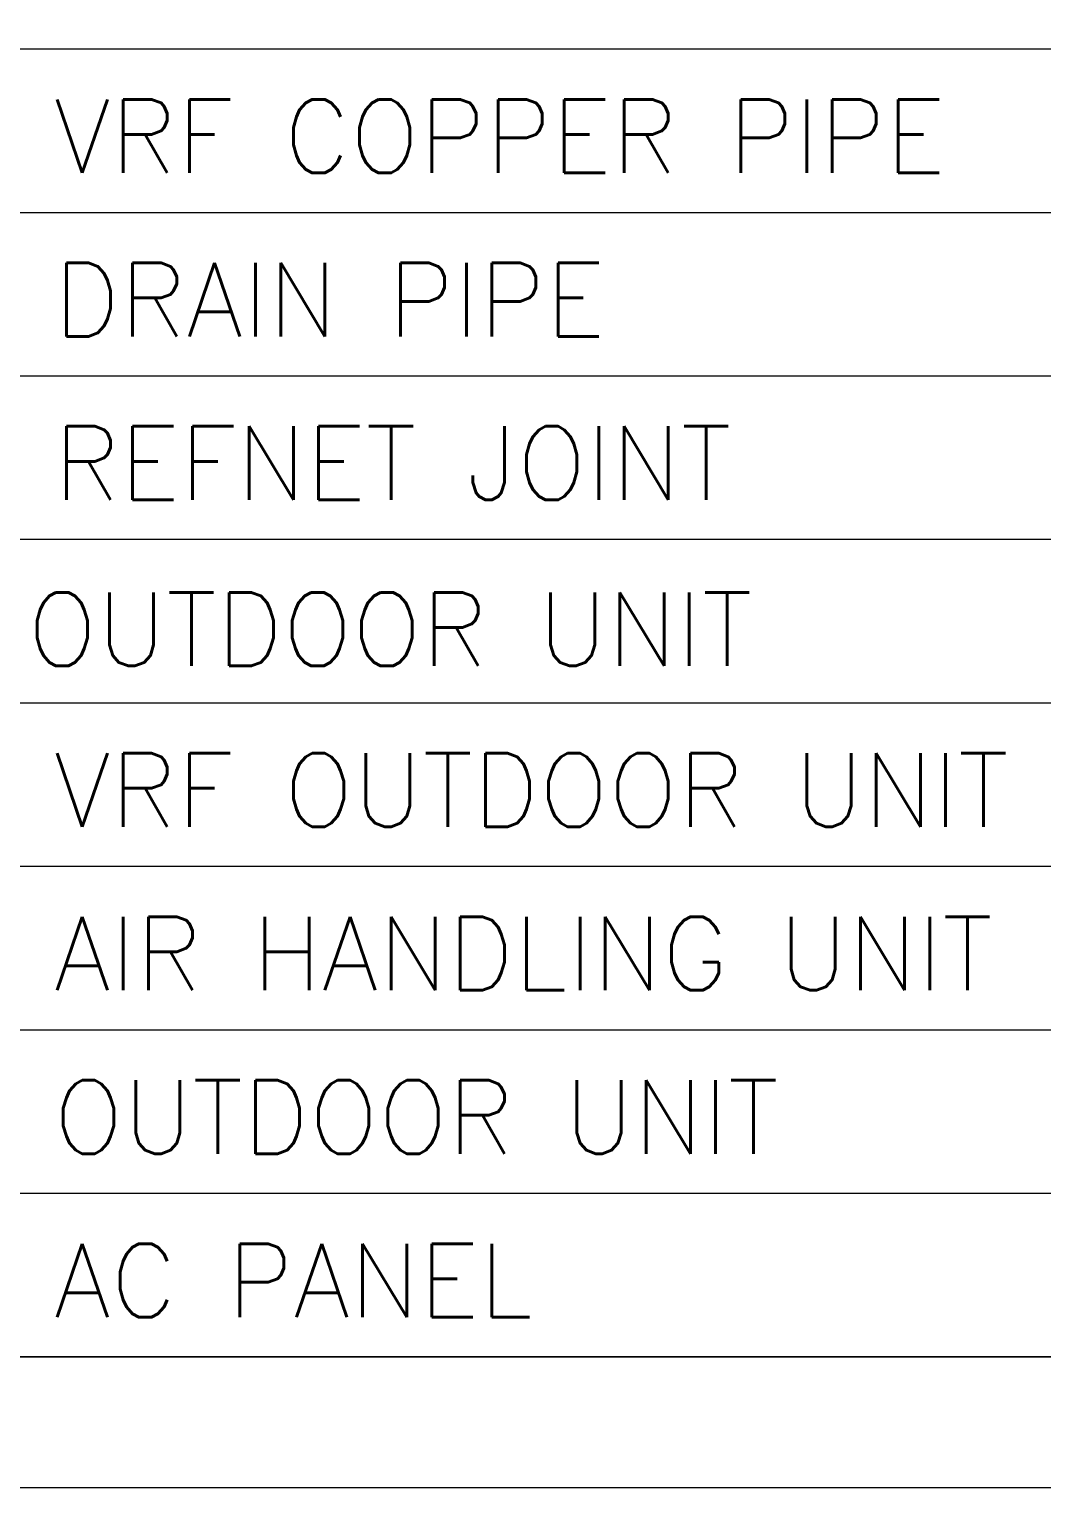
# Model space of a CAD drawing. Extents: x 3552052 to 4102982, y -707811 to -630695.
# Drawn here: x 4027501 to 4029291, y -666235 to -663657 of the extents above; entities that cross this region are included whole.
import ezdxf

# ---------------------------------------------------------------- set-up
doc = ezdxf.new("R2010")
doc.units = 0
doc.header["$LTSCALE"] = 6
doc.header["$MEASUREMENT"] = 0
doc.linetypes.add('ACAD_ISO04W100', pattern=[30, 24, -3, 0, -3])
doc.linetypes.add('CONTINU', pattern=[0])
doc.layers.get('0').update_dxf_attribs({"linetype": 'CONTINUOUS', "lineweight": 0})
doc.layers.add('axes', color=40, linetype='ACAD_ISO04W100', lineweight=0)
doc.layers.add('ELE-LIGHTING WIRRING', color=7, linetype='CONTINUOUS', lineweight=0)
doc.styles.get("Standard").update_dxf_attribs({"font": 'SIMPLEX'})

msp = doc.modelspace()

# ---------------------------------------------------------------- linework, layer by layer
for points in [[(4053648.5, -634223.7), (4053648.5, -666235.1), (4008567.3, -666235.1), (4008567.3, -634223.7)], [(4053416.6, -634455.5), (4053416.6, -666003.3), (4008799.1, -666003.3), (4008799.1, -634455.5)]]:
    msp.add_lwpolyline(points, close=True)
at = {"layer": 'axes', "color": 7, "linetype": 'CONTINU', "lineweight": 0}
for p, q in [((4025803.8, -663691.4), (4030763.4, -663691.4)), ((4025803.8, -663980.4), (4030763.4, -663980.4)), ((4025803.8, -664269.3), (4030763.4, -664269.3)), ((4025803.8, -664558.3), (4030763.4, -664558.3)), ((4025803.8, -664847.3), (4030763.4, -664847.3)), ((4025803.8, -665136.3), (4030763.4, -665136.3)), ((4025803.8, -665425.3), (4030763.4, -665425.3)), ((4025803.8, -665714.3), (4030763.4, -665714.3)), ((4025803.8, -666003.3), (4030763.4, -666003.3))]:
    msp.add_line(p, q, dxfattribs=at)

# ---------------------------------------------------------------- texts
at = {"layer": 'ELE-LIGHTING WIRRING', "color": 7, "linetype": 'CONTINU', "lineweight": 0, "char_height": 130, "width": 3616.807, "attachment_point": 1}
for s, insert in [('{\\C256;VRF COPPER PIPE}', (4027544.2, -663780.7)), ('{\\C256;DRAIN PIPE}', (4027544.2, -664069.6)), ('{\\C256;REFNET JOINT}', (4027544.2, -664358.6)), ('{\\C256; OUTDOOR UNIT}', (4027408.6, -664652.1)), ('{\\C256;VRF OUTDOOR UNIT}', (4027544.2, -664936.6)), ('{\\C256;AIR HANDLING UNIT}', (4027544.2, -665225.6)), ('{\\C256;OUTDOOR UNIT}', (4027544.2, -665514.6)), ('{\\C256;AC PANEL}', (4027544.2, -665803.5))]:
    msp.add_mtext(s, dxfattribs=dict(at, insert=insert))

doc.saveas('drawing.dxf')
